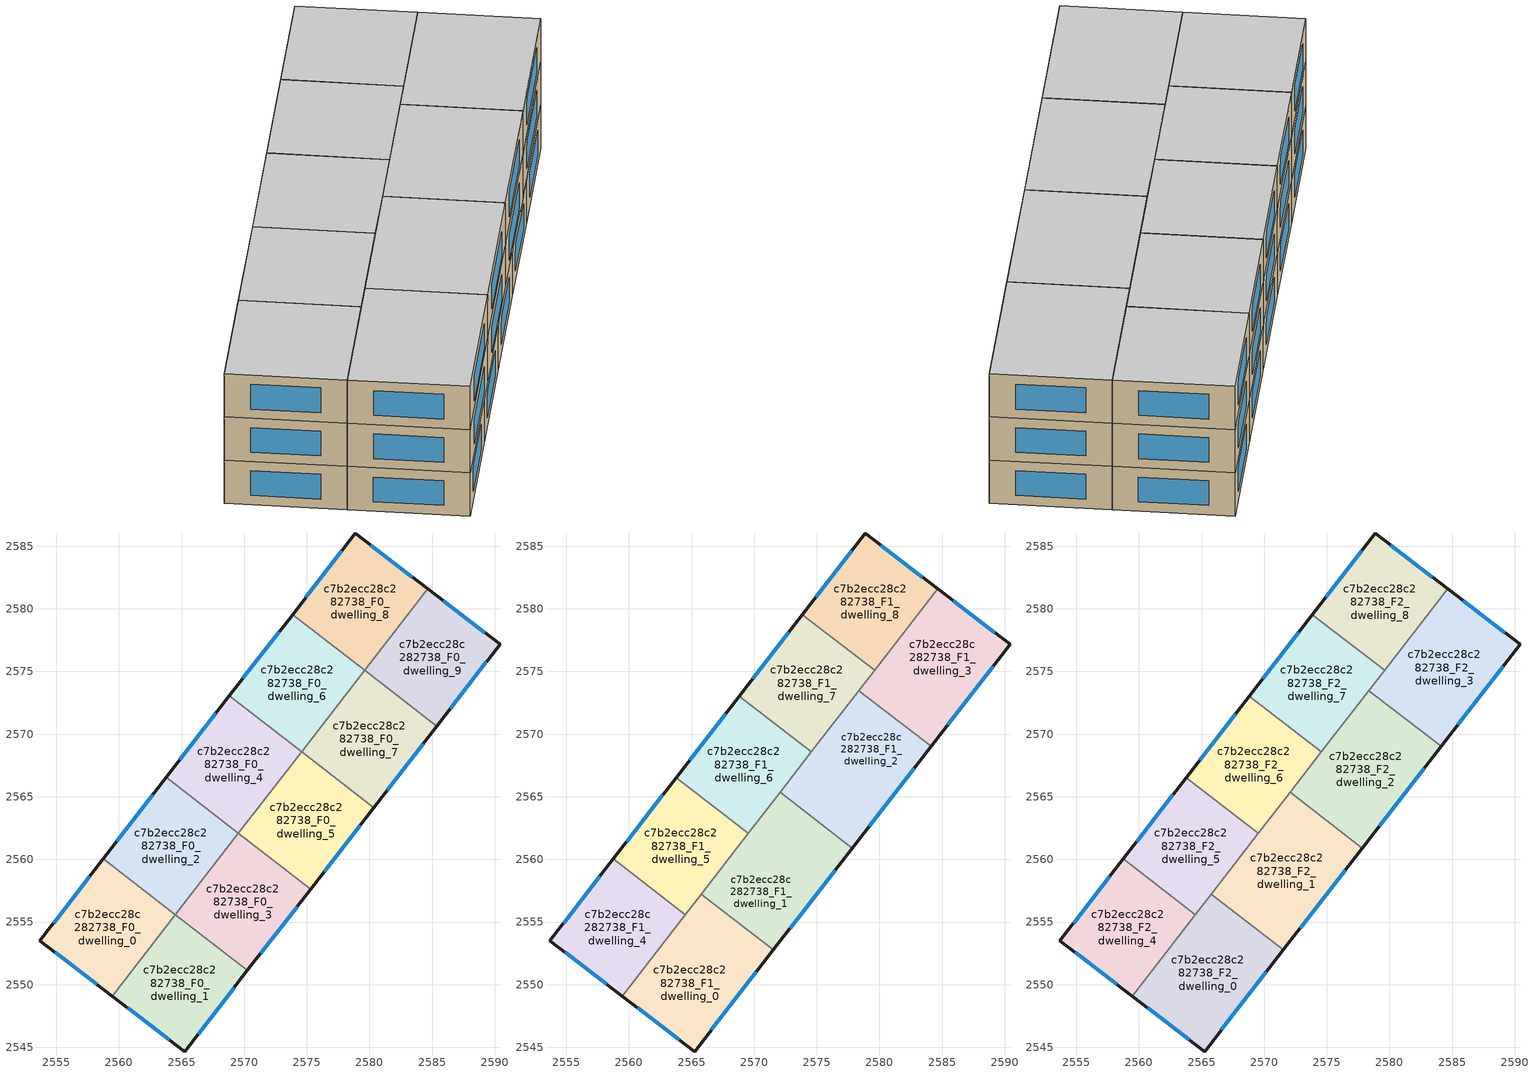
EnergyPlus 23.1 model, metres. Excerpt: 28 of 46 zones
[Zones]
c7b2ecc28c282738_F0_dwelling_0
 floor ground (EU_floor_Construction): 2564.5,2555.6 2559.46,2549.1 2553.7,2553.53 2558.75,2560.05 z0
 wall outside (EU_wall_Construction): 2558.75,2560.05 2553.7,2553.53 2559.46,2549.1 z0:3
 wall to c7b2ecc28c282738_F0_dwelling_1 (EU_wall_Construction): 2559.46,2549.1 2564.5,2555.6 z0:3
 wall to c7b2ecc28c282738_F0_dwelling_2 (EU_wall_Construction): 2564.5,2555.6 2558.75,2560.05 z0:3
 window (EU_Window_Construction): 2554.94,2552.58 2558.23,2550.05 / 2557.67,2558.65 2554.78,2554.92 z0.64:2.36
 ceiling adiabatic (EU_roof_Construction): 2564.49,2555.59 2564.5,2555.6 2558.75,2560.05 2558.75,2560.04 z3
c7b2ecc28c282738_F0_dwelling_1
 floor ground (EU_floor_Construction): 2570.26,2551.13 2565.24,2544.66 2559.46,2549.1 2564.5,2555.6 z0
 wall outside (EU_wall_Construction): 2559.46,2549.1 2565.24,2544.66 2570.26,2551.13 z0:3
 wall to c7b2ecc28c282738_F0_dwelling_3 (EU_wall_Construction): 2570.26,2551.13 2564.51,2555.59 z0:3
 wall to c7b2ecc28c282738_F0_dwelling_2 (EU_wall_Construction): 2564.51,2555.59 2564.5,2555.6 z0:3
 window (EU_Window_Construction): 2566.32,2546.04 2569.19,2549.75 / 2560.7,2548.15 2564.01,2545.61 z0.64:2.36
c7b2ecc28c282738_F0_dwelling_2
 floor ground (EU_floor_Construction): 2569.54,2562.09 2564.51,2555.59 2558.75,2560.05 2563.79,2566.55 z0
 wall outside (EU_wall_Construction): 2563.79,2566.55 2558.75,2560.05 z0:3
 wall to c7b2ecc28c282738_F0_dwelling_4 (EU_wall_Construction): 2569.54,2562.09 2563.79,2566.55 z0:3
 wall to c7b2ecc28c282738_F0_dwelling_3 (EU_wall_Construction): 2564.51,2555.59 2569.54,2562.09 z0:3
 window (EU_Window_Construction): 2562.71,2565.15 2559.83,2561.44 z0.64:2.36
 ceiling adiabatic (EU_roof_Construction): 2564.51,2555.59 2569.53,2562.08 2563.78,2566.54 2558.75,2560.05 z3
c7b2ecc28c282738_F0_dwelling_3
 floor ground (EU_floor_Construction): 2575.3,2557.63 2570.26,2551.13 2564.51,2555.59 2569.54,2562.09 z0
 wall outside (EU_wall_Construction): 2570.26,2551.13 2575.3,2557.63 z0:3
 wall to c7b2ecc28c282738_F0_dwelling_5 (EU_wall_Construction): 2575.3,2557.63 2569.54,2562.09 z0:3
 window (EU_Window_Construction): 2571.34,2552.53 2574.22,2556.24 z0.64:2.36
c7b2ecc28c282738_F0_dwelling_4
 floor ground (EU_floor_Construction): 2574.58,2568.59 2569.54,2562.09 2563.79,2566.55 2568.82,2573.05 z0
 wall outside (EU_wall_Construction): 2568.82,2573.05 2563.79,2566.55 z0:3
 wall to c7b2ecc28c282738_F0_dwelling_6 (EU_wall_Construction): 2574.58,2568.59 2568.82,2573.05 z0:3
 wall to c7b2ecc28c282738_F0_dwelling_5 (EU_wall_Construction): 2569.54,2562.09 2574.58,2568.59 z0:3
 window (EU_Window_Construction): 2567.74,2571.65 2564.87,2567.94 z0.64:2.36
c7b2ecc28c282738_F0_dwelling_5
 floor ground (EU_floor_Construction): 2580.33,2564.13 2575.3,2557.63 2569.54,2562.09 2574.58,2568.59 z0
 wall outside (EU_wall_Construction): 2575.3,2557.63 2580.33,2564.13 z0:3
 wall to c7b2ecc28c282738_F0_dwelling_7 (EU_wall_Construction): 2580.33,2564.13 2574.58,2568.59 z0:3
 window (EU_Window_Construction): 2576.37,2559.03 2579.25,2562.74 z0.64:2.36
c7b2ecc28c282738_F0_dwelling_6
 floor ground (EU_floor_Construction): 2579.61,2575.09 2574.58,2568.59 2568.82,2573.05 2573.86,2579.55 z0
 wall outside (EU_wall_Construction): 2573.86,2579.55 2568.82,2573.05 z0:3
 wall to c7b2ecc28c282738_F0_dwelling_7 (EU_wall_Construction): 2574.58,2568.59 2579.61,2575.09 z0:3
 wall to c7b2ecc28c282738_F0_dwelling_8 (EU_wall_Construction): 2579.61,2575.09 2573.86,2579.55 z0:3
 window (EU_Window_Construction): 2572.78,2578.15 2569.9,2574.44 z0.64:2.36
c7b2ecc28c282738_F0_dwelling_7
 floor ground (EU_floor_Construction): 2585.36,2570.63 2580.33,2564.13 2574.58,2568.59 2579.61,2575.09 z0
 wall outside (EU_wall_Construction): 2580.33,2564.13 2585.36,2570.63 z0:3
 wall to c7b2ecc28c282738_F0_dwelling_9 (EU_wall_Construction): 2585.36,2570.63 2579.62,2575.08 z0:3
 wall to c7b2ecc28c282738_F0_dwelling_8 (EU_wall_Construction): 2579.62,2575.08 2579.61,2575.09 z0:3
 window (EU_Window_Construction): 2581.41,2565.53 2584.29,2569.24 z0.64:2.36
 ceiling adiabatic (EU_roof_Construction): 2580.33,2564.13 2585.36,2570.63 2579.61,2575.09 2574.58,2568.59 z3
c7b2ecc28c282738_F0_dwelling_8
 floor ground (EU_floor_Construction): 2584.66,2581.58 2579.62,2575.08 2573.86,2579.55 2578.87,2586.02 z0
 wall outside (EU_wall_Construction): 2584.66,2581.58 2578.87,2586.02 2573.86,2579.55 z0:3
 wall to c7b2ecc28c282738_F0_dwelling_9 (EU_wall_Construction): 2579.62,2575.08 2584.66,2581.58 z0:3
 window (EU_Window_Construction): 2583.42,2582.53 2580.11,2585.07 / 2577.8,2584.64 2574.93,2580.93 z0.64:2.36
c7b2ecc28c282738_F0_dwelling_9
 floor ground (EU_floor_Construction): 2590.42,2577.15 2585.36,2570.63 2579.62,2575.08 2584.66,2581.58 z0
 wall outside (EU_wall_Construction): 2585.36,2570.63 2590.42,2577.15 2584.66,2581.58 z0:3
 window (EU_Window_Construction): 2589.18,2578.1 2585.89,2580.63 / 2586.45,2572.03 2589.33,2575.76 z0.64:2.36
c7b2ecc28c282738_F1_dwelling_0
 floor to c7b2ecc28c282738_F0_dwelling_1 (EU_floor_Construction): 2570.26,2551.13 2565.24,2544.66 2559.47,2549.09 2564.51,2555.59 z3
 floor to c7b2ecc28c282738_F0_dwelling_3 (EU_floor_Construction): 2571.53,2552.77 2570.26,2551.13 2564.51,2555.59 2565.78,2557.23 z3
 wall outside (EU_wall_Construction): 2559.47,2549.09 2565.24,2544.66 2571.53,2552.77 z3:6
 wall to c7b2ecc28c282738_F1_dwelling_1 (EU_wall_Construction): 2571.53,2552.77 2565.78,2557.23 z3:6
 wall to c7b2ecc28c282738_F1_dwelling_4 (EU_wall_Construction): 2564.5,2555.58 2559.47,2549.09 z3:6
 wall to c7b2ecc28c282738_F1_dwelling_5 (EU_wall_Construction): 2565.77,2557.23 2564.5,2555.58 z3:6
 window (EU_Window_Construction): 2566.59,2546.39 2570.18,2551.03 / 2560.71,2548.14 2564.01,2545.61 z3.64:5.36
c7b2ecc28c282738_F1_dwelling_1
 floor to c7b2ecc28c282738_F0_dwelling_3 (EU_floor_Construction): 2575.3,2557.63 2571.53,2552.77 2565.78,2557.23 2569.54,2562.09 z3
 floor to c7b2ecc28c282738_F0_dwelling_5 (EU_floor_Construction): 2577.82,2560.89 2575.3,2557.63 2569.54,2562.09 2572.07,2565.35 z3
 wall outside (EU_wall_Construction): 2571.53,2552.77 2577.82,2560.89 z3:6
 wall to c7b2ecc28c282738_F1_dwelling_2 (EU_wall_Construction): 2577.82,2560.89 2572.07,2565.35 z3:6
 wall to c7b2ecc28c282738_F1_dwelling_5 (EU_wall_Construction): 2569.53,2562.08 2565.78,2557.23 z3:6
 wall to c7b2ecc28c282738_F1_dwelling_6 (EU_wall_Construction): 2572.07,2565.35 2569.53,2562.08 z3:6
 window (EU_Window_Construction): 2572.88,2554.51 2576.47,2559.15 z3.64:5.36
c7b2ecc28c282738_F1_dwelling_2
 floor adiabatic (EU_floor_Construction): 2584.11,2569.02 2580.33,2564.13 2574.58,2568.59 2578.36,2573.47 z3
 floor to c7b2ecc28c282738_F0_dwelling_5 (EU_floor_Construction): 2580.33,2564.13 2577.82,2560.89 2572.07,2565.35 2574.58,2568.59 z3
 wall outside (EU_wall_Construction): 2577.82,2560.89 2584.11,2569.02 z3:6
 wall to c7b2ecc28c282738_F1_dwelling_3 (EU_wall_Construction): 2584.11,2569.02 2578.36,2573.47 z3:6
 wall to c7b2ecc28c282738_F1_dwelling_7 (EU_wall_Construction): 2578.36,2573.47 2574.57,2568.58 z3:6
 wall to c7b2ecc28c282738_F1_dwelling_6 (EU_wall_Construction): 2574.57,2568.58 2572.07,2565.35 z3:6
 window (EU_Window_Construction): 2579.17,2562.63 2582.77,2567.28 z3.64:5.36
c7b2ecc28c282738_F1_dwelling_3
 floor to c7b2ecc28c282738_F0_dwelling_9 (EU_floor_Construction): 2590.42,2577.15 2585.36,2570.63 2579.62,2575.08 2584.65,2581.58 z3
 floor to c7b2ecc28c282738_F0_dwelling_8 (EU_floor_Construction): 2584.65,2581.58 2579.62,2575.08 2579.61,2575.09 2584.65,2581.59 z3
 floor adiabatic (EU_floor_Construction): 2585.36,2570.63 2584.11,2569.02 2578.36,2573.47 2579.61,2575.09 z3
 wall outside (EU_wall_Construction): 2584.11,2569.02 2590.42,2577.15 2584.65,2581.59 z3:6
 wall to c7b2ecc28c282738_F1_dwelling_8 (EU_wall_Construction): 2584.65,2581.59 2579.6,2575.08 z3:6
 wall to c7b2ecc28c282738_F1_dwelling_7 (EU_wall_Construction): 2579.6,2575.08 2578.36,2573.48 z3:6
 window (EU_Window_Construction): 2589.18,2578.1 2585.88,2580.64 / 2585.46,2570.76 2589.07,2575.41 z3.64:5.36
c7b2ecc28c282738_F1_dwelling_4
 floor to c7b2ecc28c282738_F0_dwelling_0 (EU_floor_Construction): 2564.49,2555.59 2559.46,2549.1 2553.7,2553.53 2558.75,2560.04 z3
 floor to c7b2ecc28c282738_F0_dwelling_1 (EU_floor_Construction): 2564.5,2555.58 2559.47,2549.09 2559.46,2549.1 2564.49,2555.59 z3
 wall outside (EU_wall_Construction): 2558.74,2560.04 2553.7,2553.53 2559.47,2549.09 z3:6
 wall to c7b2ecc28c282738_F1_dwelling_5 (EU_wall_Construction): 2564.5,2555.58 2558.74,2560.04 z3:6
 window (EU_Window_Construction): 2554.94,2552.58 2558.24,2550.04 / 2557.66,2558.64 2554.78,2554.92 z3.64:5.36
c7b2ecc28c282738_F1_dwelling_5
 floor adiabatic (EU_floor_Construction): 2569.53,2562.08 2564.5,2555.58 2558.74,2560.04 2563.78,2566.54 z3
 wall outside (EU_wall_Construction): 2563.78,2566.54 2558.74,2560.04 z3:6
 wall to c7b2ecc28c282738_F1_dwelling_6 (EU_wall_Construction): 2569.53,2562.08 2563.78,2566.54 z3:6
 window (EU_Window_Construction): 2562.7,2565.14 2559.82,2561.43 z3.64:5.36
c7b2ecc28c282738_F1_dwelling_6
 floor to c7b2ecc28c282738_F0_dwelling_4 (EU_floor_Construction): 2574.57,2568.58 2569.54,2562.09 2563.79,2566.55 2568.81,2573.04 z3
 floor to c7b2ecc28c282738_F0_dwelling_2 (EU_floor_Construction): 2569.54,2562.09 2569.53,2562.08 2563.78,2566.54 2563.79,2566.55 z3
 wall outside (EU_wall_Construction): 2568.81,2573.04 2563.78,2566.54 z3:6
 wall to c7b2ecc28c282738_F1_dwelling_7 (EU_wall_Construction): 2574.57,2568.58 2568.81,2573.04 z3:6
 window (EU_Window_Construction): 2567.74,2571.64 2564.86,2567.93 z3.64:5.36
c7b2ecc28c282738_F1_dwelling_7
 floor to c7b2ecc28c282738_F0_dwelling_6 (EU_floor_Construction): 2579.6,2575.08 2574.58,2568.59 2568.82,2573.05 2573.85,2579.53 z3
 floor to c7b2ecc28c282738_F0_dwelling_4 (EU_floor_Construction): 2574.58,2568.59 2574.57,2568.58 2568.81,2573.04 2568.82,2573.05 z3
 wall outside (EU_wall_Construction): 2573.85,2579.54 2568.81,2573.04 z3:6
 wall to c7b2ecc28c282738_F1_dwelling_8 (EU_wall_Construction): 2579.6,2575.08 2573.85,2579.54 z3:6
 window (EU_Window_Construction): 2572.77,2578.14 2569.89,2574.43 z3.64:5.36
c7b2ecc28c282738_F1_dwelling_8
 floor to c7b2ecc28c282738_F0_dwelling_8 (EU_floor_Construction): 2584.65,2581.59 2579.61,2575.09 2573.86,2579.55 2578.87,2586.02 z3
 floor to c7b2ecc28c282738_F0_dwelling_6 (EU_floor_Construction): 2579.61,2575.09 2579.6,2575.08 2573.85,2579.53 2573.86,2579.55 z3
 wall outside (EU_wall_Construction): 2584.65,2581.59 2578.87,2586.02 2573.85,2579.54 z3:6
 window (EU_Window_Construction): 2577.8,2584.63 2574.92,2580.92 / 2583.41,2582.54 2580.11,2585.07 z3.64:5.36
c7b2ecc28c282738_F2_dwelling_0
 floor to c7b2ecc28c282738_F1_dwelling_0 (EU_floor_Construction): 2571.53,2552.77 2565.24,2544.66 2559.47,2549.09 2565.78,2557.23 z6
 wall outside (EU_wall_Construction): 2559.47,2549.09 2565.24,2544.66 2571.53,2552.77 z6:9
 wall to c7b2ecc28c282738_F2_dwelling_1 (EU_wall_Construction): 2571.53,2552.77 2565.78,2557.23 z6:9
 wall to c7b2ecc28c282738_F2_dwelling_4 (EU_wall_Construction): 2564.5,2555.58 2559.47,2549.09 z6:9
 wall to c7b2ecc28c282738_F2_dwelling_5 (EU_wall_Construction): 2565.77,2557.23 2564.5,2555.58 z6:9
 window (EU_Window_Construction): 2566.59,2546.39 2570.18,2551.03 / 2560.71,2548.14 2564.01,2545.61 z6.64:8.36
 ceiling to c7b2ecc28c282738_F3_dwelling_0 (EU_floor_Construction): 2565.24,2544.66 2571.53,2552.77 2565.78,2557.23 2559.47,2549.09 z9
c7b2ecc28c282738_F2_dwelling_1
 floor to c7b2ecc28c282738_F1_dwelling_1 (EU_floor_Construction): 2577.82,2560.89 2571.53,2552.77 2565.78,2557.23 2572.07,2565.35 z6
 wall outside (EU_wall_Construction): 2571.53,2552.77 2577.82,2560.89 z6:9
 wall to c7b2ecc28c282738_F2_dwelling_2 (EU_wall_Construction): 2577.82,2560.89 2572.07,2565.35 z6:9
 wall to c7b2ecc28c282738_F2_dwelling_5 (EU_wall_Construction): 2569.53,2562.08 2565.78,2557.23 z6:9
 wall to c7b2ecc28c282738_F2_dwelling_6 (EU_wall_Construction): 2572.07,2565.35 2569.53,2562.08 z6:9
 window (EU_Window_Construction): 2572.88,2554.51 2576.47,2559.15 z6.64:8.36
 ceiling to c7b2ecc28c282738_F3_dwelling_1 (EU_floor_Construction): 2571.53,2552.77 2577.82,2560.89 2572.07,2565.35 2565.78,2557.23 z9
c7b2ecc28c282738_F2_dwelling_2
 floor to c7b2ecc28c282738_F1_dwelling_2 (EU_floor_Construction): 2584.11,2569.02 2577.82,2560.89 2572.07,2565.35 2578.36,2573.47 z6
 wall outside (EU_wall_Construction): 2577.82,2560.89 2584.11,2569.02 z6:9
 wall to c7b2ecc28c282738_F2_dwelling_3 (EU_wall_Construction): 2584.11,2569.02 2578.36,2573.47 z6:9
 wall to c7b2ecc28c282738_F2_dwelling_7 (EU_wall_Construction): 2578.36,2573.47 2574.57,2568.58 z6:9
 wall to c7b2ecc28c282738_F2_dwelling_6 (EU_wall_Construction): 2574.57,2568.58 2572.07,2565.35 z6:9
 window (EU_Window_Construction): 2579.17,2562.63 2582.77,2567.28 z6.64:8.36
 ceiling to c7b2ecc28c282738_F3_dwelling_2 (EU_floor_Construction): 2577.82,2560.89 2584.11,2569.02 2578.36,2573.47 2572.07,2565.35 z9
c7b2ecc28c282738_F2_dwelling_3
 floor to c7b2ecc28c282738_F1_dwelling_3 (EU_floor_Construction): 2590.42,2577.15 2584.11,2569.02 2578.36,2573.47 2584.65,2581.59 z6
 wall outside (EU_wall_Construction): 2584.11,2569.02 2590.42,2577.15 2584.65,2581.59 z6:9
 wall to c7b2ecc28c282738_F2_dwelling_8 (EU_wall_Construction): 2584.65,2581.59 2579.6,2575.08 z6:9
 wall to c7b2ecc28c282738_F2_dwelling_7 (EU_wall_Construction): 2579.6,2575.08 2578.36,2573.48 z6:9
 window (EU_Window_Construction): 2589.18,2578.1 2585.88,2580.64 / 2585.46,2570.76 2589.07,2575.41 z6.64:8.36
 ceiling to c7b2ecc28c282738_F3_dwelling_3 (EU_floor_Construction): 2584.11,2569.02 2590.42,2577.15 2584.65,2581.59 2578.36,2573.47 z9
c7b2ecc28c282738_F2_dwelling_4
 floor to c7b2ecc28c282738_F1_dwelling_4 (EU_floor_Construction): 2564.5,2555.58 2559.47,2549.09 2553.7,2553.53 2558.74,2560.04 z6
 wall outside (EU_wall_Construction): 2558.74,2560.04 2553.7,2553.53 2559.47,2549.09 z6:9
 wall to c7b2ecc28c282738_F2_dwelling_5 (EU_wall_Construction): 2564.5,2555.58 2558.74,2560.04 z6:9
 window (EU_Window_Construction): 2554.94,2552.58 2558.24,2550.04 / 2557.66,2558.64 2554.78,2554.92 z6.64:8.36
 ceiling to c7b2ecc28c282738_F3_dwelling_4 (EU_floor_Construction): 2559.47,2549.09 2564.5,2555.58 2558.74,2560.04 2553.7,2553.53 z9
c7b2ecc28c282738_F2_dwelling_5
 floor to c7b2ecc28c282738_F1_dwelling_5 (EU_floor_Construction): 2569.53,2562.08 2564.5,2555.58 2558.74,2560.04 2563.78,2566.54 z6
 wall outside (EU_wall_Construction): 2563.78,2566.54 2558.74,2560.04 z6:9
 wall to c7b2ecc28c282738_F2_dwelling_6 (EU_wall_Construction): 2569.53,2562.08 2563.78,2566.54 z6:9
 window (EU_Window_Construction): 2562.7,2565.14 2559.82,2561.43 z6.64:8.36
 ceiling to c7b2ecc28c282738_F3_dwelling_5 (EU_floor_Construction): 2564.5,2555.58 2569.53,2562.08 2563.78,2566.54 2558.74,2560.04 z9
c7b2ecc28c282738_F2_dwelling_6
 floor to c7b2ecc28c282738_F1_dwelling_6 (EU_floor_Construction): 2574.57,2568.58 2569.53,2562.08 2563.78,2566.54 2568.81,2573.04 z6
 wall outside (EU_wall_Construction): 2568.81,2573.04 2563.78,2566.54 z6:9
 wall to c7b2ecc28c282738_F2_dwelling_7 (EU_wall_Construction): 2574.57,2568.58 2568.81,2573.04 z6:9
 window (EU_Window_Construction): 2567.74,2571.64 2564.86,2567.93 z6.64:8.36
 ceiling to c7b2ecc28c282738_F3_dwelling_6 (EU_floor_Construction): 2569.53,2562.08 2574.57,2568.58 2568.81,2573.04 2563.78,2566.54 z9
c7b2ecc28c282738_F2_dwelling_7
 floor to c7b2ecc28c282738_F1_dwelling_7 (EU_floor_Construction): 2579.6,2575.08 2574.57,2568.58 2568.81,2573.04 2573.85,2579.54 z6
 wall outside (EU_wall_Construction): 2573.85,2579.54 2568.81,2573.04 z6:9
 wall to c7b2ecc28c282738_F2_dwelling_8 (EU_wall_Construction): 2579.6,2575.08 2573.85,2579.54 z6:9
 window (EU_Window_Construction): 2572.77,2578.14 2569.89,2574.43 z6.64:8.36
 ceiling to c7b2ecc28c282738_F3_dwelling_7 (EU_floor_Construction): 2574.57,2568.58 2579.6,2575.08 2573.85,2579.54 2568.81,2573.04 z9
c7b2ecc28c282738_F2_dwelling_8
 floor to c7b2ecc28c282738_F1_dwelling_8 (EU_floor_Construction): 2584.65,2581.59 2579.6,2575.08 2573.85,2579.54 2578.87,2586.02 z6
 wall outside (EU_wall_Construction): 2584.65,2581.59 2578.87,2586.02 2573.85,2579.54 z6:9
 window (EU_Window_Construction): 2577.8,2584.63 2574.92,2580.92 / 2583.41,2582.54 2580.11,2585.07 z6.64:8.36
 ceiling to c7b2ecc28c282738_F3_dwelling_8 (EU_floor_Construction): 2579.6,2575.08 2584.65,2581.59 2578.87,2586.02 2573.85,2579.54 z9
[Building]
EU S2 Campaign: North Axis=0; Terrain=City; Solar Distribution=FullExterior
[Site:Location]
Yerevan-Zvartnots.Intl.AP: Latitude=40.15; Longitude=44.383; Time Zone=4; Elevation=854
[SizingPeriod:WeatherFileDays]
AnnualSizingPeriod: Begin Month=1; Begin Day of Month=1; End Month=12; End Day of Month=31; Day of Week for Start Day=Monday; Use Weather File Daylight Saving Period=No; Use Weather File Rain and Snow Indicators=No
[MATERIAL]
EU_InternalMass_Material: Roughness=MediumRough; Thickness=0.1; Conductivity=1; Density=1800; Specific Heat=900; Thermal Absorptance=0.9; Solar Absorptance=0.7; Visible Absorptance=0.7
[MATERIAL:NOMASS] Roughness=MediumRough; Thermal Absorptance=0.9; Solar Absorptance=0.7; Visible Absorptance=0.7
Name | Thermal Resistance
EU_wall_NoMass | 1.05043
EU_roof_NoMass | 1.45357
EU_floor_NoMass | 0.478065
[WINDOWMATERIAL:SIMPLEGLAZINGSYSTEM]
EU_Window_SimpleGlazing: UFactor=2.5566; Solar Heat Gain Coefficient=0.75; Visible Transmittance=0.75
[CONSTRUCTION]
EU_wall_Construction: EU_wall_NoMass
EU_roof_Construction: EU_roof_NoMass
EU_floor_Construction: EU_floor_NoMass
EU_Window_Construction: EU_Window_SimpleGlazing
EU_InternalMass_Construction: EU_InternalMass_Material
[ZONE] Type=1; Multiplier=1; Ceiling Height=autocalculate; Floor Area=autocalculate; Part of Total Floor Area=Yes
Name | Volume
c7b2ecc28c282738_F0_dwelling_0; c7b2ecc28c282738_F0_dwelling_9 | 179.515
c7b2ecc28c282738_F1_dwelling_0; c7b2ecc28c282738_F2_dwelling_0; c7b2ecc28c282738_F1_dwelling_3; c7b2ecc28c282738_F2_dwelling_3 | 224.385
c7b2ecc28c282738_F0_dwelling_1; c7b2ecc28c282738_F0_dwelling_8 | 179.506
c7b2ecc28c282738_F1_dwelling_1; c7b2ecc28c282738_F2_dwelling_1 | 224.342
c7b2ecc28c282738_F0_dwelling_2; c7b2ecc28c282738_F1_dwelling_6; c7b2ecc28c282738_F2_dwelling_6 | 179.529
c7b2ecc28c282738_F1_dwelling_2; c7b2ecc28c282738_F2_dwelling_2 | 224.355
c7b2ecc28c282738_F0_dwelling_3 | 179.494
c7b2ecc28c282738_F0_dwelling_4; c7b2ecc28c282738_F0_dwelling_7 | 179.511
c7b2ecc28c282738_F1_dwelling_4; c7b2ecc28c282738_F2_dwelling_4 | 179.518
c7b2ecc28c282738_F0_dwelling_5 | 179.497
c7b2ecc28c282738_F1_dwelling_5; c7b2ecc28c282738_F2_dwelling_5 | 179.528
c7b2ecc28c282738_F0_dwelling_6 | 179.525
c7b2ecc28c282738_F1_dwelling_7; c7b2ecc28c282738_F2_dwelling_7 | 179.495
c7b2ecc28c282738_F1_dwelling_8; c7b2ecc28c282738_F2_dwelling_8 | 179.519
[INTERNALMASS] Construction=EU_InternalMass_Construction
Name | Zone or ZoneList | Surface Area
c7b2ecc28c282738_F0_dwelling_0_EU_InternalMass | c7b2ecc28c282738_F0_dwelling_0 | 59.8396
c7b2ecc28c282738_F0_dwelling_1_EU_InternalMass | c7b2ecc28c282738_F0_dwelling_1 | 59.8353
c7b2ecc28c282738_F0_dwelling_2_EU_InternalMass | c7b2ecc28c282738_F0_dwelling_2 | 59.8414
c7b2ecc28c282738_F0_dwelling_3_EU_InternalMass | c7b2ecc28c282738_F0_dwelling_3 | 59.8315
c7b2ecc28c282738_F0_dwelling_4_EU_InternalMass | c7b2ecc28c282738_F0_dwelling_4 | 59.8372
c7b2ecc28c282738_F0_dwelling_5_EU_InternalMass | c7b2ecc28c282738_F0_dwelling_5 | 59.8321
c7b2ecc28c282738_F0_dwelling_6_EU_InternalMass | c7b2ecc28c282738_F0_dwelling_6 | 59.842
c7b2ecc28c282738_F0_dwelling_7_EU_InternalMass | c7b2ecc28c282738_F0_dwelling_7 | 59.8353
c7b2ecc28c282738_F0_dwelling_8_EU_InternalMass | c7b2ecc28c282738_F0_dwelling_8 | 59.8353
c7b2ecc28c282738_F0_dwelling_9_EU_InternalMass | c7b2ecc28c282738_F0_dwelling_9 | 59.8396
c7b2ecc28c282738_F1_dwelling_0_EU_InternalMass | c7b2ecc28c282738_F1_dwelling_0 | 74.7952
c7b2ecc28c282738_F1_dwelling_1_EU_InternalMass | c7b2ecc28c282738_F1_dwelling_1 | 74.7808
c7b2ecc28c282738_F1_dwelling_2_EU_InternalMass | c7b2ecc28c282738_F1_dwelling_2 | 74.7888
c7b2ecc28c282738_F1_dwelling_3_EU_InternalMass | c7b2ecc28c282738_F1_dwelling_3 | 74.7949
c7b2ecc28c282738_F1_dwelling_4_EU_InternalMass | c7b2ecc28c282738_F1_dwelling_4 | 59.8393
c7b2ecc28c282738_F1_dwelling_5_EU_InternalMass | c7b2ecc28c282738_F1_dwelling_5 | 59.8427
c7b2ecc28c282738_F1_dwelling_6_EU_InternalMass | c7b2ecc28c282738_F1_dwelling_6 | 59.843
c7b2ecc28c282738_F1_dwelling_7_EU_InternalMass | c7b2ecc28c282738_F1_dwelling_7 | 59.8318
c7b2ecc28c282738_F1_dwelling_8_EU_InternalMass | c7b2ecc28c282738_F1_dwelling_8 | 59.8396
c7b2ecc28c282738_F2_dwelling_0_EU_InternalMass | c7b2ecc28c282738_F2_dwelling_0 | 74.7952
c7b2ecc28c282738_F2_dwelling_1_EU_InternalMass | c7b2ecc28c282738_F2_dwelling_1 | 74.7808
c7b2ecc28c282738_F2_dwelling_2_EU_InternalMass | c7b2ecc28c282738_F2_dwelling_2 | 74.7888
c7b2ecc28c282738_F2_dwelling_3_EU_InternalMass | c7b2ecc28c282738_F2_dwelling_3 | 74.7949
c7b2ecc28c282738_F2_dwelling_4_EU_InternalMass | c7b2ecc28c282738_F2_dwelling_4 | 59.8393
c7b2ecc28c282738_F2_dwelling_5_EU_InternalMass | c7b2ecc28c282738_F2_dwelling_5 | 59.8427
c7b2ecc28c282738_F2_dwelling_6_EU_InternalMass | c7b2ecc28c282738_F2_dwelling_6 | 59.843
c7b2ecc28c282738_F2_dwelling_7_EU_InternalMass | c7b2ecc28c282738_F2_dwelling_7 | 59.8318
c7b2ecc28c282738_F2_dwelling_8_EU_InternalMass | c7b2ecc28c282738_F2_dwelling_8 | 59.8396
[OTHEREQUIPMENT] Fuel Type=Electricity; Design Level Calculation Method=Watts/Area; Power per Zone Floor Area=1; Fraction Latent=0; Fraction Radiant=0; Fraction Lost=0; Carbon Dioxide Generation Rate=0; EndUse Subcategory=EU_Step8_InternalGains
Name | Zone or ZoneList or Space or SpaceList | Schedule
EU_Step8_InternalGain_c7b2ecc28c282738_F0_dwelling_0_f000 | c7b2ecc28c282738_F0_dwelling_0 | EU_Step8_GainSchedule_c7b2ecc28c282738_F0_dwelling_0_f000
EU_Step8_InternalGain_c7b2ecc28c282738_F0_dwelling_1_f000 | c7b2ecc28c282738_F0_dwelling_1 | EU_Step8_GainSchedule_c7b2ecc28c282738_F0_dwelling_1_f000
EU_Step8_InternalGain_c7b2ecc28c282738_F0_dwelling_2_f000 | c7b2ecc28c282738_F0_dwelling_2 | EU_Step8_GainSchedule_c7b2ecc28c282738_F0_dwelling_2_f000
EU_Step8_InternalGain_c7b2ecc28c282738_F0_dwelling_3_f000 | c7b2ecc28c282738_F0_dwelling_3 | EU_Step8_GainSchedule_c7b2ecc28c282738_F0_dwelling_3_f000
EU_Step8_InternalGain_c7b2ecc28c282738_F0_dwelling_4_f000 | c7b2ecc28c282738_F0_dwelling_4 | EU_Step8_GainSchedule_c7b2ecc28c282738_F0_dwelling_4_f000
EU_Step8_InternalGain_c7b2ecc28c282738_F0_dwelling_5_f000 | c7b2ecc28c282738_F0_dwelling_5 | EU_Step8_GainSchedule_c7b2ecc28c282738_F0_dwelling_5_f000
EU_Step8_InternalGain_c7b2ecc28c282738_F0_dwelling_6_f000 | c7b2ecc28c282738_F0_dwelling_6 | EU_Step8_GainSchedule_c7b2ecc28c282738_F0_dwelling_6_f000
EU_Step8_InternalGain_c7b2ecc28c282738_F0_dwelling_7_f000 | c7b2ecc28c282738_F0_dwelling_7 | EU_Step8_GainSchedule_c7b2ecc28c282738_F0_dwelling_7_f000
EU_Step8_InternalGain_c7b2ecc28c282738_F0_dwelling_8_f000 | c7b2ecc28c282738_F0_dwelling_8 | EU_Step8_GainSchedule_c7b2ecc28c282738_F0_dwelling_8_f000
EU_Step8_InternalGain_c7b2ecc28c282738_F0_dwelling_9_f000 | c7b2ecc28c282738_F0_dwelling_9 | EU_Step8_GainSchedule_c7b2ecc28c282738_F0_dwelling_9_f000
EU_Step8_InternalGain_c7b2ecc28c282738_F1_dwelling_0_f000 | c7b2ecc28c282738_F1_dwelling_0 | EU_Step8_GainSchedule_c7b2ecc28c282738_F1_dwelling_0_f000
EU_Step8_InternalGain_c7b2ecc28c282738_F1_dwelling_1_f000 | c7b2ecc28c282738_F1_dwelling_1 | EU_Step8_GainSchedule_c7b2ecc28c282738_F1_dwelling_1_f000
EU_Step8_InternalGain_c7b2ecc28c282738_F1_dwelling_2_f000 | c7b2ecc28c282738_F1_dwelling_2 | EU_Step8_GainSchedule_c7b2ecc28c282738_F1_dwelling_2_f000
EU_Step8_InternalGain_c7b2ecc28c282738_F1_dwelling_3_f000 | c7b2ecc28c282738_F1_dwelling_3 | EU_Step8_GainSchedule_c7b2ecc28c282738_F1_dwelling_3_f000
EU_Step8_InternalGain_c7b2ecc28c282738_F1_dwelling_4_f000 | c7b2ecc28c282738_F1_dwelling_4 | EU_Step8_GainSchedule_c7b2ecc28c282738_F1_dwelling_4_f000
EU_Step8_InternalGain_c7b2ecc28c282738_F1_dwelling_5_f000 | c7b2ecc28c282738_F1_dwelling_5 | EU_Step8_GainSchedule_c7b2ecc28c282738_F1_dwelling_5_f000
EU_Step8_InternalGain_c7b2ecc28c282738_F1_dwelling_6_f000 | c7b2ecc28c282738_F1_dwelling_6 | EU_Step8_GainSchedule_c7b2ecc28c282738_F1_dwelling_6_f000
EU_Step8_InternalGain_c7b2ecc28c282738_F1_dwelling_7_f000 | c7b2ecc28c282738_F1_dwelling_7 | EU_Step8_GainSchedule_c7b2ecc28c282738_F1_dwelling_7_f000
EU_Step8_InternalGain_c7b2ecc28c282738_F1_dwelling_8_f000 | c7b2ecc28c282738_F1_dwelling_8 | EU_Step8_GainSchedule_c7b2ecc28c282738_F1_dwelling_8_f000
EU_Step8_InternalGain_c7b2ecc28c282738_F2_dwelling_0_f000 | c7b2ecc28c282738_F2_dwelling_0 | EU_Step8_GainSchedule_c7b2ecc28c282738_F2_dwelling_0_f000
EU_Step8_InternalGain_c7b2ecc28c282738_F2_dwelling_1_f000 | c7b2ecc28c282738_F2_dwelling_1 | EU_Step8_GainSchedule_c7b2ecc28c282738_F2_dwelling_1_f000
EU_Step8_InternalGain_c7b2ecc28c282738_F2_dwelling_2_f000 | c7b2ecc28c282738_F2_dwelling_2 | EU_Step8_GainSchedule_c7b2ecc28c282738_F2_dwelling_2_f000
EU_Step8_InternalGain_c7b2ecc28c282738_F2_dwelling_3_f000 | c7b2ecc28c282738_F2_dwelling_3 | EU_Step8_GainSchedule_c7b2ecc28c282738_F2_dwelling_3_f000
EU_Step8_InternalGain_c7b2ecc28c282738_F2_dwelling_4_f000 | c7b2ecc28c282738_F2_dwelling_4 | EU_Step8_GainSchedule_c7b2ecc28c282738_F2_dwelling_4_f000
EU_Step8_InternalGain_c7b2ecc28c282738_F2_dwelling_5_f000 | c7b2ecc28c282738_F2_dwelling_5 | EU_Step8_GainSchedule_c7b2ecc28c282738_F2_dwelling_5_f000
EU_Step8_InternalGain_c7b2ecc28c282738_F2_dwelling_6_f000 | c7b2ecc28c282738_F2_dwelling_6 | EU_Step8_GainSchedule_c7b2ecc28c282738_F2_dwelling_6_f000
EU_Step8_InternalGain_c7b2ecc28c282738_F2_dwelling_7_f000 | c7b2ecc28c282738_F2_dwelling_7 | EU_Step8_GainSchedule_c7b2ecc28c282738_F2_dwelling_7_f000
EU_Step8_InternalGain_c7b2ecc28c282738_F2_dwelling_8_f000 | c7b2ecc28c282738_F2_dwelling_8 | EU_Step8_GainSchedule_c7b2ecc28c282738_F2_dwelling_8_f000
[ZONEVENTILATION:DESIGNFLOWRATE] Schedule=EU_AlwaysOn; Design Flow Rate Calculation Method=AirChanges/Hour; Air Changes per Hour=0.557805; Ventilation Type=Natural; Fan Pressure Rise=0; Fan Total Efficiency=1; Constant Term Coefficient=1; Temperature Term Coefficient=0; Velocity Term Coefficient=0; Velocity Squared Term Coefficient=0; Minimum Indoor Temperature=-100; Maximum Indoor Temperature=100; Delta Temperature=-100; Minimum Outdoor Temperature=-100; Maximum Outdoor Temperature=100; Maximum Wind Speed=40
Name | Zone or ZoneList or Space or SpaceList
EU_ConstantAir_c7b2ecc28c282738_F0_dwelling_0 | c7b2ecc28c282738_F0_dwelling_0
EU_ConstantAir_c7b2ecc28c282738_F0_dwelling_1 | c7b2ecc28c282738_F0_dwelling_1
EU_ConstantAir_c7b2ecc28c282738_F0_dwelling_2 | c7b2ecc28c282738_F0_dwelling_2
EU_ConstantAir_c7b2ecc28c282738_F0_dwelling_3 | c7b2ecc28c282738_F0_dwelling_3
EU_ConstantAir_c7b2ecc28c282738_F0_dwelling_4 | c7b2ecc28c282738_F0_dwelling_4
EU_ConstantAir_c7b2ecc28c282738_F0_dwelling_5 | c7b2ecc28c282738_F0_dwelling_5
EU_ConstantAir_c7b2ecc28c282738_F0_dwelling_6 | c7b2ecc28c282738_F0_dwelling_6
EU_ConstantAir_c7b2ecc28c282738_F0_dwelling_7 | c7b2ecc28c282738_F0_dwelling_7
EU_ConstantAir_c7b2ecc28c282738_F0_dwelling_8 | c7b2ecc28c282738_F0_dwelling_8
EU_ConstantAir_c7b2ecc28c282738_F0_dwelling_9 | c7b2ecc28c282738_F0_dwelling_9
EU_ConstantAir_c7b2ecc28c282738_F1_dwelling_0 | c7b2ecc28c282738_F1_dwelling_0
EU_ConstantAir_c7b2ecc28c282738_F1_dwelling_1 | c7b2ecc28c282738_F1_dwelling_1
EU_ConstantAir_c7b2ecc28c282738_F1_dwelling_2 | c7b2ecc28c282738_F1_dwelling_2
EU_ConstantAir_c7b2ecc28c282738_F1_dwelling_3 | c7b2ecc28c282738_F1_dwelling_3
EU_ConstantAir_c7b2ecc28c282738_F1_dwelling_4 | c7b2ecc28c282738_F1_dwelling_4
EU_ConstantAir_c7b2ecc28c282738_F1_dwelling_5 | c7b2ecc28c282738_F1_dwelling_5
EU_ConstantAir_c7b2ecc28c282738_F1_dwelling_6 | c7b2ecc28c282738_F1_dwelling_6
EU_ConstantAir_c7b2ecc28c282738_F1_dwelling_7 | c7b2ecc28c282738_F1_dwelling_7
EU_ConstantAir_c7b2ecc28c282738_F1_dwelling_8 | c7b2ecc28c282738_F1_dwelling_8
EU_ConstantAir_c7b2ecc28c282738_F2_dwelling_0 | c7b2ecc28c282738_F2_dwelling_0
EU_ConstantAir_c7b2ecc28c282738_F2_dwelling_1 | c7b2ecc28c282738_F2_dwelling_1
EU_ConstantAir_c7b2ecc28c282738_F2_dwelling_2 | c7b2ecc28c282738_F2_dwelling_2
EU_ConstantAir_c7b2ecc28c282738_F2_dwelling_3 | c7b2ecc28c282738_F2_dwelling_3
EU_ConstantAir_c7b2ecc28c282738_F2_dwelling_4 | c7b2ecc28c282738_F2_dwelling_4
EU_ConstantAir_c7b2ecc28c282738_F2_dwelling_5 | c7b2ecc28c282738_F2_dwelling_5
EU_ConstantAir_c7b2ecc28c282738_F2_dwelling_6 | c7b2ecc28c282738_F2_dwelling_6
EU_ConstantAir_c7b2ecc28c282738_F2_dwelling_7 | c7b2ecc28c282738_F2_dwelling_7
EU_ConstantAir_c7b2ecc28c282738_F2_dwelling_8 | c7b2ecc28c282738_F2_dwelling_8
[HVACTEMPLATE:THERMOSTAT] Constant Heating Setpoint=20; Constant Cooling Setpoint=50
EU_HeatOnly_c7b2ecc28c282738_F0_dwelling_0; EU_HeatOnly_c7b2ecc28c282738_F0_dwelling_1; EU_HeatOnly_c7b2ecc28c282738_F0_dwelling_2; EU_HeatOnly_c7b2ecc28c282738_F0_dwelling_3; EU_HeatOnly_c7b2ecc28c282738_F0_dwelling_4; EU_HeatOnly_c7b2ecc28c282738_F0_dwelling_5; EU_HeatOnly_c7b2ecc28c282738_F0_dwelling_6; EU_HeatOnly_c7b2ecc28c282738_F0_dwelling_7; EU_HeatOnly_c7b2ecc28c282738_F0_dwelling_8; EU_HeatOnly_c7b2ecc28c282738_F0_dwelling_9; EU_HeatOnly_c7b2ecc28c282738_F1_dwelling_0; EU_HeatOnly_c7b2ecc28c282738_F1_dwelling_1; EU_HeatOnly_c7b2ecc28c282738_F1_dwelling_2; EU_HeatOnly_c7b2ecc28c282738_F1_dwelling_3; EU_HeatOnly_c7b2ecc28c282738_F1_dwelling_4; EU_HeatOnly_c7b2ecc28c282738_F1_dwelling_5; EU_HeatOnly_c7b2ecc28c282738_F1_dwelling_6; EU_HeatOnly_c7b2ecc28c282738_F1_dwelling_7; EU_HeatOnly_c7b2ecc28c282738_F1_dwelling_8; EU_HeatOnly_c7b2ecc28c282738_F2_dwelling_0; EU_HeatOnly_c7b2ecc28c282738_F2_dwelling_1; EU_HeatOnly_c7b2ecc28c282738_F2_dwelling_2; EU_HeatOnly_c7b2ecc28c282738_F2_dwelling_3; EU_HeatOnly_c7b2ecc28c282738_F2_dwelling_4; EU_HeatOnly_c7b2ecc28c282738_F2_dwelling_5; EU_HeatOnly_c7b2ecc28c282738_F2_dwelling_6; EU_HeatOnly_c7b2ecc28c282738_F2_dwelling_7; EU_HeatOnly_c7b2ecc28c282738_F2_dwelling_8; EU_HeatOnly_c7b2ecc28c282738_F3_dwelling_0; EU_HeatOnly_c7b2ecc28c282738_F3_dwelling_1; EU_HeatOnly_c7b2ecc28c282738_F3_dwelling_2; EU_HeatOnly_c7b2ecc28c282738_F3_dwelling_3; EU_HeatOnly_c7b2ecc28c282738_F3_dwelling_4; EU_HeatOnly_c7b2ecc28c282738_F3_dwelling_5; EU_HeatOnly_c7b2ecc28c282738_F3_dwelling_6; EU_HeatOnly_c7b2ecc28c282738_F3_dwelling_7; EU_HeatOnly_c7b2ecc28c282738_F3_dwelling_8; EU_HeatOnly_c7b2ecc28c282738_F4_dwelling_0; EU_HeatOnly_c7b2ecc28c282738_F4_dwelling_1; EU_HeatOnly_c7b2ecc28c282738_F4_dwelling_2; EU_HeatOnly_c7b2ecc28c282738_F4_dwelling_3; EU_HeatOnly_c7b2ecc28c282738_F4_dwelling_4; EU_HeatOnly_c7b2ecc28c282738_F4_dwelling_5; EU_HeatOnly_c7b2ecc28c282738_F4_dwelling_6; EU_HeatOnly_c7b2ecc28c282738_F4_dwelling_7; EU_HeatOnly_c7b2ecc28c282738_F4_dwelling_8
[HVACTEMPLATE:ZONE:IDEALLOADSAIRSYSTEM] System Availability Schedule=EU_AlwaysOn; Maximum Heating Supply Air Temperature=50; Minimum Cooling Supply Air Temperature=13; Maximum Heating Supply Air Humidity Ratio=0.0156; Minimum Cooling Supply Air Humidity Ratio=0.0077; Heating Limit=NoLimit; Cooling Limit=NoLimit; Heating Availability Schedule=EU_AlwaysOn; Cooling Availability Schedule=EU_CoolingOff; Dehumidification Control Type=ConstantSensibleHeatRatio; Cooling Sensible Heat Ratio=0.7; Dehumidification Setpoint=60; Humidification Control Type=None; Humidification Setpoint=30; Outdoor Air Method=None; Outdoor Air Flow Rate per Person=0.00944; Outdoor Air Flow Rate per Zone Floor Area=0; Outdoor Air Flow Rate per Zone=0; Demand Controlled Ventilation Type=None; Outdoor Air Economizer Type=NoEconomizer; Heat Recovery Type=None; Sensible Heat Recovery Effectiveness=0.7; Latent Heat Recovery Effectiveness=0.65
Name | Template Thermostat
c7b2ecc28c282738_F0_dwelling_0 | EU_HeatOnly_c7b2ecc28c282738_F0_dwelling_0
c7b2ecc28c282738_F0_dwelling_1 | EU_HeatOnly_c7b2ecc28c282738_F0_dwelling_1
c7b2ecc28c282738_F0_dwelling_2 | EU_HeatOnly_c7b2ecc28c282738_F0_dwelling_2
c7b2ecc28c282738_F0_dwelling_3 | EU_HeatOnly_c7b2ecc28c282738_F0_dwelling_3
c7b2ecc28c282738_F0_dwelling_4 | EU_HeatOnly_c7b2ecc28c282738_F0_dwelling_4
c7b2ecc28c282738_F0_dwelling_5 | EU_HeatOnly_c7b2ecc28c282738_F0_dwelling_5
c7b2ecc28c282738_F0_dwelling_6 | EU_HeatOnly_c7b2ecc28c282738_F0_dwelling_6
c7b2ecc28c282738_F0_dwelling_7 | EU_HeatOnly_c7b2ecc28c282738_F0_dwelling_7
c7b2ecc28c282738_F0_dwelling_8 | EU_HeatOnly_c7b2ecc28c282738_F0_dwelling_8
c7b2ecc28c282738_F0_dwelling_9 | EU_HeatOnly_c7b2ecc28c282738_F0_dwelling_9
c7b2ecc28c282738_F1_dwelling_0 | EU_HeatOnly_c7b2ecc28c282738_F1_dwelling_0
c7b2ecc28c282738_F1_dwelling_1 | EU_HeatOnly_c7b2ecc28c282738_F1_dwelling_1
c7b2ecc28c282738_F1_dwelling_2 | EU_HeatOnly_c7b2ecc28c282738_F1_dwelling_2
c7b2ecc28c282738_F1_dwelling_3 | EU_HeatOnly_c7b2ecc28c282738_F1_dwelling_3
c7b2ecc28c282738_F1_dwelling_4 | EU_HeatOnly_c7b2ecc28c282738_F1_dwelling_4
c7b2ecc28c282738_F1_dwelling_5 | EU_HeatOnly_c7b2ecc28c282738_F1_dwelling_5
c7b2ecc28c282738_F1_dwelling_6 | EU_HeatOnly_c7b2ecc28c282738_F1_dwelling_6
c7b2ecc28c282738_F1_dwelling_7 | EU_HeatOnly_c7b2ecc28c282738_F1_dwelling_7
c7b2ecc28c282738_F1_dwelling_8 | EU_HeatOnly_c7b2ecc28c282738_F1_dwelling_8
c7b2ecc28c282738_F2_dwelling_0 | EU_HeatOnly_c7b2ecc28c282738_F2_dwelling_0
c7b2ecc28c282738_F2_dwelling_1 | EU_HeatOnly_c7b2ecc28c282738_F2_dwelling_1
c7b2ecc28c282738_F2_dwelling_2 | EU_HeatOnly_c7b2ecc28c282738_F2_dwelling_2
c7b2ecc28c282738_F2_dwelling_3 | EU_HeatOnly_c7b2ecc28c282738_F2_dwelling_3
c7b2ecc28c282738_F2_dwelling_4 | EU_HeatOnly_c7b2ecc28c282738_F2_dwelling_4
c7b2ecc28c282738_F2_dwelling_5 | EU_HeatOnly_c7b2ecc28c282738_F2_dwelling_5
c7b2ecc28c282738_F2_dwelling_6 | EU_HeatOnly_c7b2ecc28c282738_F2_dwelling_6
c7b2ecc28c282738_F2_dwelling_7 | EU_HeatOnly_c7b2ecc28c282738_F2_dwelling_7
c7b2ecc28c282738_F2_dwelling_8 | EU_HeatOnly_c7b2ecc28c282738_F2_dwelling_8
[SIZING:ZONE] Zone Cooling Design Supply Air Temperature Input Method=SupplyAirTemperature; Zone Cooling Design Supply Air Temperature=13; Zone Heating Design Supply Air Temperature Input Method=SupplyAirTemperature; Zone Heating Design Supply Air Temperature=50; Zone Cooling Design Supply Air Humidity Ratio=0.008; Zone Heating Design Supply Air Humidity Ratio=0.008; Cooling Design Air Flow Method=DesignDay; Cooling Design Air Flow Rate=0; Cooling Minimum Air Flow per Zone Floor Area=0.000762; Cooling Minimum Air Flow=0; Cooling Minimum Air Flow Fraction=0.2; Heating Design Air Flow Method=DesignDay; Heating Design Air Flow Rate=0; Heating Maximum Air Flow per Zone Floor Area=0.002032; Heating Maximum Air Flow=0.141576; Heating Maximum Air Flow Fraction=0.3; Account for Dedicated Outdoor Air System=No; Dedicated Outdoor Air System Control Strategy=NeutralSupplyAir; Dedicated Outdoor Air Low Setpoint Temperature for Design=autosize; Dedicated Outdoor Air High Setpoint Temperature for Design=autosize; Zone Load Sizing Method=Sensible Load Only No Latent Load; Zone Latent Cooling Design Supply Air Humidity Ratio Input Method=HumidityRatioDifference; Zone Cooling Design Supply Air Humidity Ratio Difference=0.005; Zone Latent Heating Design Supply Air Humidity Ratio Input Method=HumidityRatioDifference; Zone Humidification Design Supply Air Humidity Ratio Difference=0.005
c7b2ecc28c282738_F0_dwelling_0; c7b2ecc28c282738_F0_dwelling_1; c7b2ecc28c282738_F0_dwelling_2; c7b2ecc28c282738_F0_dwelling_3; c7b2ecc28c282738_F0_dwelling_4; c7b2ecc28c282738_F0_dwelling_5; c7b2ecc28c282738_F0_dwelling_6; c7b2ecc28c282738_F0_dwelling_7; c7b2ecc28c282738_F0_dwelling_8; c7b2ecc28c282738_F0_dwelling_9; c7b2ecc28c282738_F1_dwelling_0; c7b2ecc28c282738_F1_dwelling_1; c7b2ecc28c282738_F1_dwelling_2; c7b2ecc28c282738_F1_dwelling_3; c7b2ecc28c282738_F1_dwelling_4; c7b2ecc28c282738_F1_dwelling_5; c7b2ecc28c282738_F1_dwelling_6; c7b2ecc28c282738_F1_dwelling_7; c7b2ecc28c282738_F1_dwelling_8; c7b2ecc28c282738_F2_dwelling_0; c7b2ecc28c282738_F2_dwelling_1; c7b2ecc28c282738_F2_dwelling_2; c7b2ecc28c282738_F2_dwelling_3; c7b2ecc28c282738_F2_dwelling_4; c7b2ecc28c282738_F2_dwelling_5; c7b2ecc28c282738_F2_dwelling_6; c7b2ecc28c282738_F2_dwelling_7; c7b2ecc28c282738_F2_dwelling_8
[SCHEDULE:CONSTANT]
Name | Hourly Value
EU_AlwaysOn | 1
EU_CoolingOff | 0
[SCHEDULE:FILE] Column Number=1; Rows to Skip at Top=0; Number of Hours of Data=8760; Column Separator=Comma; Interpolate to Timestep=No; Minutes per Item=60; Adjust Schedule for Daylight Savings=Yes
Name | File
EU_Step8_GainSchedule_c7b2ecc28c282738_F0_dwelling_0_f000 | ../../schedules/c7b2ecc28c282738/c7b2ecc28c282738_F0_dwelling_0_f000_gain.csv
EU_Step8_GainSchedule_c7b2ecc28c282738_F0_dwelling_1_f000 | ../../schedules/c7b2ecc28c282738/c7b2ecc28c282738_F0_dwelling_1_f000_gain.csv
EU_Step8_GainSchedule_c7b2ecc28c282738_F0_dwelling_2_f000 | ../../schedules/c7b2ecc28c282738/c7b2ecc28c282738_F0_dwelling_2_f000_gain.csv
EU_Step8_GainSchedule_c7b2ecc28c282738_F0_dwelling_3_f000 | ../../schedules/c7b2ecc28c282738/c7b2ecc28c282738_F0_dwelling_3_f000_gain.csv
EU_Step8_GainSchedule_c7b2ecc28c282738_F0_dwelling_4_f000 | ../../schedules/c7b2ecc28c282738/c7b2ecc28c282738_F0_dwelling_4_f000_gain.csv
EU_Step8_GainSchedule_c7b2ecc28c282738_F0_dwelling_5_f000 | ../../schedules/c7b2ecc28c282738/c7b2ecc28c282738_F0_dwelling_5_f000_gain.csv
EU_Step8_GainSchedule_c7b2ecc28c282738_F0_dwelling_6_f000 | ../../schedules/c7b2ecc28c282738/c7b2ecc28c282738_F0_dwelling_6_f000_gain.csv
EU_Step8_GainSchedule_c7b2ecc28c282738_F0_dwelling_7_f000 | ../../schedules/c7b2ecc28c282738/c7b2ecc28c282738_F0_dwelling_7_f000_gain.csv
EU_Step8_GainSchedule_c7b2ecc28c282738_F0_dwelling_8_f000 | ../../schedules/c7b2ecc28c282738/c7b2ecc28c282738_F0_dwelling_8_f000_gain.csv
EU_Step8_GainSchedule_c7b2ecc28c282738_F0_dwelling_9_f000 | ../../schedules/c7b2ecc28c282738/c7b2ecc28c282738_F0_dwelling_9_f000_gain.csv
EU_Step8_GainSchedule_c7b2ecc28c282738_F1_dwelling_0_f000 | ../../schedules/c7b2ecc28c282738/c7b2ecc28c282738_F1_dwelling_0_f000_gain.csv
EU_Step8_GainSchedule_c7b2ecc28c282738_F1_dwelling_1_f000 | ../../schedules/c7b2ecc28c282738/c7b2ecc28c282738_F1_dwelling_1_f000_gain.csv
EU_Step8_GainSchedule_c7b2ecc28c282738_F1_dwelling_2_f000 | ../../schedules/c7b2ecc28c282738/c7b2ecc28c282738_F1_dwelling_2_f000_gain.csv
EU_Step8_GainSchedule_c7b2ecc28c282738_F1_dwelling_3_f000 | ../../schedules/c7b2ecc28c282738/c7b2ecc28c282738_F1_dwelling_3_f000_gain.csv
EU_Step8_GainSchedule_c7b2ecc28c282738_F1_dwelling_4_f000 | ../../schedules/c7b2ecc28c282738/c7b2ecc28c282738_F1_dwelling_4_f000_gain.csv
EU_Step8_GainSchedule_c7b2ecc28c282738_F1_dwelling_5_f000 | ../../schedules/c7b2ecc28c282738/c7b2ecc28c282738_F1_dwelling_5_f000_gain.csv
EU_Step8_GainSchedule_c7b2ecc28c282738_F1_dwelling_6_f000 | ../../schedules/c7b2ecc28c282738/c7b2ecc28c282738_F1_dwelling_6_f000_gain.csv
EU_Step8_GainSchedule_c7b2ecc28c282738_F1_dwelling_7_f000 | ../../schedules/c7b2ecc28c282738/c7b2ecc28c282738_F1_dwelling_7_f000_gain.csv
EU_Step8_GainSchedule_c7b2ecc28c282738_F1_dwelling_8_f000 | ../../schedules/c7b2ecc28c282738/c7b2ecc28c282738_F1_dwelling_8_f000_gain.csv
EU_Step8_GainSchedule_c7b2ecc28c282738_F2_dwelling_0_f000 | ../../schedules/c7b2ecc28c282738/c7b2ecc28c282738_F2_dwelling_0_f000_gain.csv
EU_Step8_GainSchedule_c7b2ecc28c282738_F2_dwelling_1_f000 | ../../schedules/c7b2ecc28c282738/c7b2ecc28c282738_F2_dwelling_1_f000_gain.csv
EU_Step8_GainSchedule_c7b2ecc28c282738_F2_dwelling_2_f000 | ../../schedules/c7b2ecc28c282738/c7b2ecc28c282738_F2_dwelling_2_f000_gain.csv
EU_Step8_GainSchedule_c7b2ecc28c282738_F2_dwelling_3_f000 | ../../schedules/c7b2ecc28c282738/c7b2ecc28c282738_F2_dwelling_3_f000_gain.csv
EU_Step8_GainSchedule_c7b2ecc28c282738_F2_dwelling_4_f000 | ../../schedules/c7b2ecc28c282738/c7b2ecc28c282738_F2_dwelling_4_f000_gain.csv
EU_Step8_GainSchedule_c7b2ecc28c282738_F2_dwelling_5_f000 | ../../schedules/c7b2ecc28c282738/c7b2ecc28c282738_F2_dwelling_5_f000_gain.csv
EU_Step8_GainSchedule_c7b2ecc28c282738_F2_dwelling_6_f000 | ../../schedules/c7b2ecc28c282738/c7b2ecc28c282738_F2_dwelling_6_f000_gain.csv
EU_Step8_GainSchedule_c7b2ecc28c282738_F2_dwelling_7_f000 | ../../schedules/c7b2ecc28c282738/c7b2ecc28c282738_F2_dwelling_7_f000_gain.csv
EU_Step8_GainSchedule_c7b2ecc28c282738_F2_dwelling_8_f000 | ../../schedules/c7b2ecc28c282738/c7b2ecc28c282738_F2_dwelling_8_f000_gain.csv
